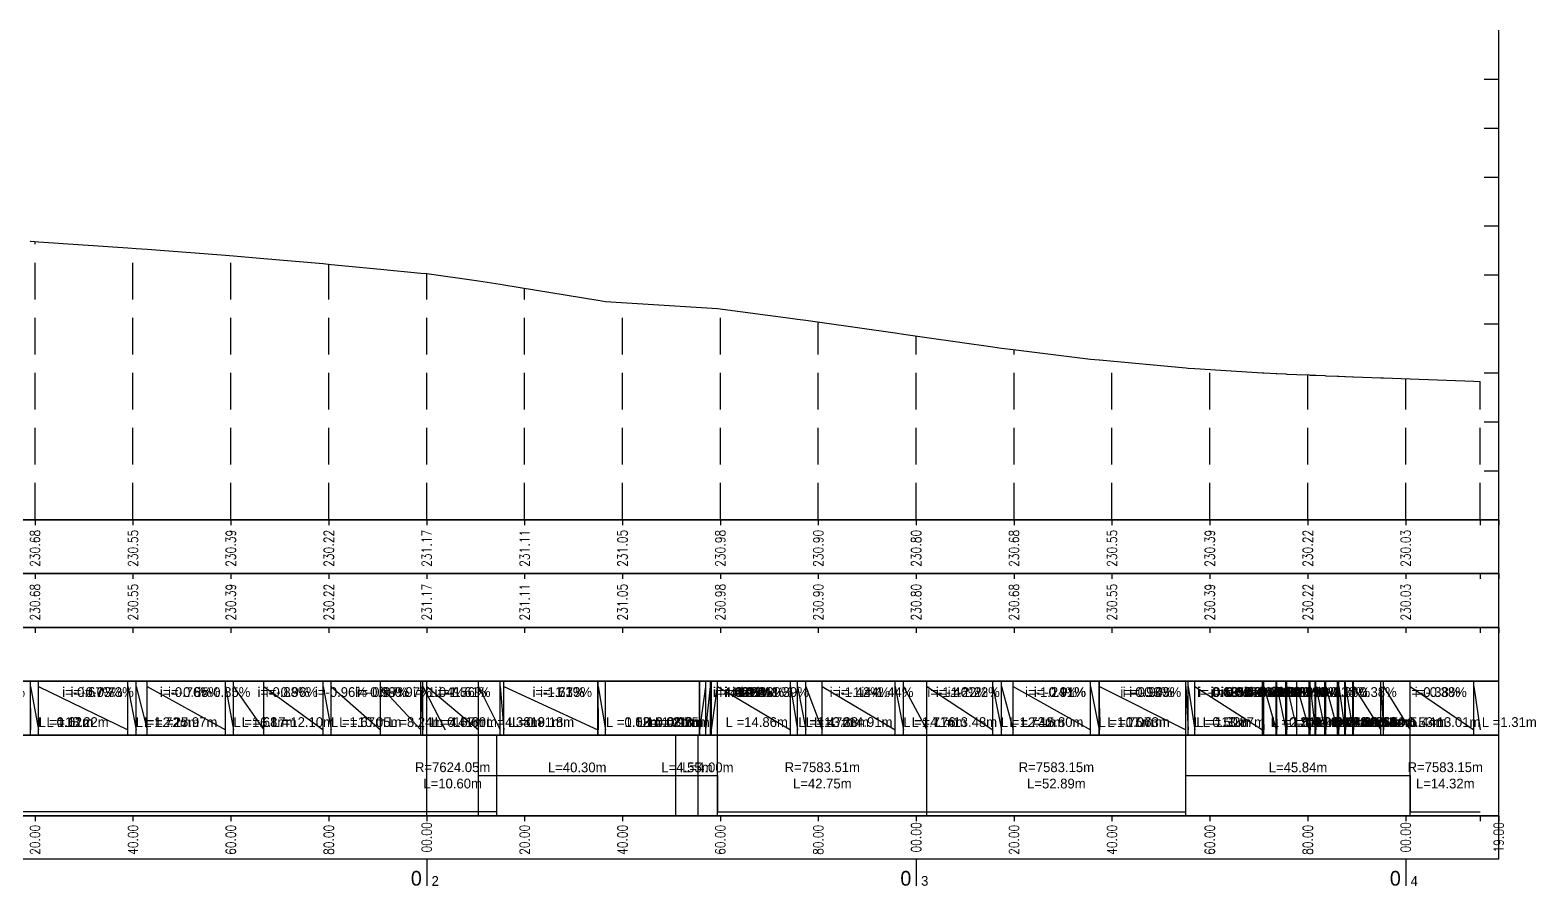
# Model space of a CAD drawing. Header units: metres. Extents: x 7399493 to 7407015, y 5696902 to 5712236.
# Drawn here: x 7403556.4 to 7403864.1, y 5708352.7 to 5708527.5 of the extents above; entities that cross this region are included whole.
import ezdxf

# ---------------------------------------------------------------- set-up
doc = ezdxf.new("R2010")
doc.units = ezdxf.units.M
doc.linetypes.add('DASHED', pattern=[0.75, 0.5, -0.25])
for name, color, linetype in [('pomoc', 140, 'Continuous'), ('PR_0', 7, 'Continuous'), ('PR_istniejacy_teren', 7, 'Continuous'), ('robocza', 3, 'Continuous')]:
    doc.layers.add(name, color=color, linetype=linetype)
doc.styles.add('simplex 0.80', font='simplex.shx', dxfattribs={"width": 0.8})

# ---------------------------------------------------------------- blocks, each defined once
blk = doc.blocks.new('*U385')
at = {"layer": 'PR_0', "color": 1, "linetype": 'Continuous', "lineweight": -3, "char_height": 2}
for s, insert, attachment_point in [('i=-1.04%', (7403861.33, 5708607.62), 9), ('i=-1.56%', (7403865.71, 5708607.62), 9), ('i=-1.61%', (7403866.52, 5708607.62), 9), ('i=-1.61%', (7403885.7, 5708607.62), 9), ('i=-1.73%', (7403885.73, 5708607.62), 9), ('i=-1.73%', (7403887.26, 5708607.62), 9), ('i=4.60%', (7403911.96, 5708607.62), 7), ('i=4.42%', (7403911.99, 5708607.62), 7), ('i=4.03%', (7403912.06, 5708607.62), 7), ('i=4.01%', (7403913.27, 5708607.62), 7), ('i=4.01%', (7403914.24, 5708607.62), 7), ('i=-1.31%', (7403925.03, 5708607.62), 9), ('i=3.99%', (7403914.42, 5708607.62), 7), ('i=-1.31%', (7403926.5, 5708607.62), 9), ('i=-1.39%', (7403928.22, 5708607.62), 9), ('i=-1.39%', (7403931.55, 5708607.62), 9), ('i=-1.42%', (7403946.46, 5708607.62), 9), ('i=-1.44%', (7403948.16, 5708607.62), 9), ('i=-1.44%', (7403952.92, 5708607.62), 9), ('i=-1.46%', (7403966.41, 5708607.62), 9), ('i=-1.22%', (7403968.14, 5708607.62), 9), ('i=-1.22%', (7403970.56, 5708607.62), 9), ('i=-1.24%', (7403986.36, 5708607.62), 9), ('i=-0.91%', (7403988.11, 5708607.62), 9), ('i=-0.91%', (7403988.19, 5708607.62), 9), ('i=-0.93%', (7404005.82, 5708607.62), 9), ('i=-0.94%', (7404006.31, 5708607.62), 9), ('i=-0.63%', (7404007.63, 5708607.62), 9), ('i=-0.63%', (7404021.5, 5708607.62), 9), ('i=-0.53%', (7404021.74, 5708607.62), 9), ('i=-0.53%', (7404024.25, 5708607.62), 9), ('i=-0.53%', (7404024.43, 5708607.62), 9), ('i=-0.53%', (7404026.26, 5708607.62), 9), ('i=-0.50%', (7404026.46, 5708607.62), 9), ('i=-0.50%', (7404028.51, 5708607.62), 9), ('i=-0.39%', (7404031.01, 5708607.62), 9), ('i=-0.39%', (7404031.25, 5708607.62), 9), ('i=-0.39%', (7404032.27, 5708607.62), 9), ('i=-0.39%', (7404032.36, 5708607.62), 9), ('i=-0.39%', (7404034.24, 5708607.62), 9), ('i=-0.39%', (7404034.42, 5708607.62), 9), ('i=-0.39%', (7404036.81, 5708607.62), 9), ('i=-0.39%', (7404037.04, 5708607.62), 9), ('i=-0.39%', (7404038.3, 5708607.62), 9), ('i=-0.39%', (7404038.42, 5708607.62), 9), ('i=-0.38%', (7404039.94, 5708607.62), 9), ('i=-0.38%', (7404040.09, 5708607.62), 9), ('i=-0.38%', (7404045.68, 5708607.62), 9), ('i=-0.38%', (7404046.21, 5708607.62), 9), ('i=-0.38%', (7404051.65, 5708607.62), 9), ('i=-0.38%', (7404064.66, 5708607.62), 9), ('i=-0.38%', (7404065.97, 5708607.62), 9), ('L =10.60m', (7403855.11, 5708601.49), 7), ('L =4.38m', (7403865.7, 5708601.49), 7), ('L =0.81m', (7403870.08, 5708601.49), 7), ('L =19.18m', (7403870.89, 5708601.49), 7), ('L =0.03m', (7403890.08, 5708601.49), 7), ('L =1.52m', (7403890.11, 5708601.49), 7), ('L =0.02m', (7403907.61, 5708601.49), 9), ('L =0.08m', (7403907.69, 5708601.49), 9), ('L =1.21m', (7403908.9, 5708601.49), 9), ('L =0.97m', (7403909.86, 5708601.49), 9), ('L =0.18m', (7403910.05, 5708601.49), 9), ('L =1.25m', (7403911.3, 5708601.49), 9), ('L =14.86m', (7403914.55, 5708601.49), 7), ('L =1.72m', (7403930.88, 5708601.49), 7), ('L =3.33m', (7403932.6, 5708601.49), 7), ('L =14.91m', (7403935.92, 5708601.49), 7), ('L =4.76m', (7403952.54, 5708601.49), 7), ('L =13.48m', (7403957.3, 5708601.49), 7), ('L =1.73m', (7403970.78, 5708601.49), 7), ('L =2.42m', (7403972.51, 5708601.49), 7), ('L =15.80m', (7403974.93, 5708601.49), 7), ('L =1.75m', (7403990.73, 5708601.49), 7), ('L =0.07m', (7403992.49, 5708601.49), 7), ('L =17.63m', (7403992.56, 5708601.49), 7), ('L =0.50m', (7404010.19, 5708601.49), 7), ('L =1.32m', (7404010.69, 5708601.49), 7), ('L =13.87m', (7404012.01, 5708601.49), 7), ('L =0.24m', (7404025.87, 5708601.49), 7), ('L =2.51m', (7404026.11, 5708601.49), 7), ('L =0.17m', (7404028.63, 5708601.49), 7), ('L =1.84m', (7404028.8, 5708601.49), 7), ('L =0.20m', (7404030.64, 5708601.49), 7), ('L =2.06m', (7404030.83, 5708601.49), 7), ('L =2.50m', (7404032.89, 5708601.49), 7), ('L =0.24m', (7404035.39, 5708601.49), 7), ('L =1.01m', (7404035.63, 5708601.49), 7), ('L =0.10m', (7404036.64, 5708601.49), 7), ('L =1.88m', (7404036.74, 5708601.49), 7), ('L =0.18m', (7404038.62, 5708601.49), 7), ('L =2.39m', (7404038.8, 5708601.49), 7), ('L =0.23m', (7404041.19, 5708601.49), 7), ('L =1.26m', (7404041.42, 5708601.49), 7), ('L =0.12m', (7404042.68, 5708601.49), 7), ('L =1.52m', (7404042.8, 5708601.49), 7), ('L =0.14m', (7404044.32, 5708601.49), 7), ('L =5.59m', (7404044.46, 5708601.49), 7), ('L =0.53m', (7404050.06, 5708601.49), 7), ('L =5.44m', (7404050.59, 5708601.49), 7), ('L =13.01m', (7404056.03, 5708601.49), 7), ('L =1.31m', (7404069.03, 5708601.49), 7), ('L =1.47m', (7403929.41, 5708601.49), 7), ('L =1.71m', (7403950.83, 5708601.49), 7)]:
    blk.add_mtext(s, dxfattribs=dict(at, insert=insert, attachment_point=attachment_point))
blk = doc.blocks.new('*U384')
at = {"layer": 'robocza', "color": 1, "linetype": 'Continuous', "lineweight": -3, "char_height": 2}
for s, insert, attachment_point in [('R=7624.05m^JL=10.60m', (7403858.78, 5708591.62), 5), ('L=40.30m', (7403884.23, 5708592.24), 8), ('L=4.00m', (7403910.92, 5708592.24), 8), ('R=7583.51m^JL=42.75m', (7403934.3, 5708591.62), 5), ('R=7583.15m^JL=52.89m', (7403982.12, 5708591.62), 5), ('L=45.84m', (7404031.48, 5708592.24), 8), ('R=7583.15m^JL=14.32m', (7404061.56, 5708591.62), 5), ('L=4.55m', (7403906.65, 5708592.24), 8)]:
    blk.add_mtext(s, dxfattribs=dict(at, insert=insert, attachment_point=attachment_point))
blk = doc.blocks.new('*U395')
at = {"layer": 'PR_0', "color": 1, "linetype": 'Continuous', "lineweight": -3, "char_height": 2}
for s, insert, attachment_point in [('i=-0.31%', (7404502.83, 5708750.96), 9), ('i=-0.28%', (7404504.6, 5708750.96), 9), ('i=-0.28%', (7404507.44, 5708750.96), 9), ('i=-0.31%', (7404522.78, 5708750.96), 9), ('i=-0.33%', (7404524.5, 5708750.96), 9), ('i=-0.33%', (7404531.26, 5708750.96), 9), ('i=-0.36%', (7404542.73, 5708750.96), 9), ('i=-0.37%', (7404544.43, 5708750.96), 9), ('i=-0.37%', (7404555.07, 5708750.96), 9), ('i=-0.39%', (7404562.68, 5708750.96), 9), ('i=-0.52%', (7404578.89, 5708750.96), 9), ('i=-0.54%', (7404580.9, 5708750.96), 9), ('i=-0.54%', (7404582.64, 5708750.96), 9), ('i=-0.58%', (7404584.34, 5708750.96), 9), ('i=-0.58%', (7404602.59, 5708750.96), 9), ('i=-0.65%', (7404602.71, 5708750.96), 9), ('i=-0.67%', (7404604.32, 5708750.96), 9), ('i=-0.67%', (7404622.54, 5708750.96), 9), ('i=-0.73%', (7404624.26, 5708750.96), 9), ('i=-0.73%', (7404626.53, 5708750.96), 9), ('i=-0.76%', (7404642.5, 5708750.96), 9), ('i=-0.85%', (7404644.18, 5708750.96), 9), ('i=-0.85%', (7404650.35, 5708750.96), 9), ('i=-0.88%', (7404662.45, 5708750.96), 9), ('i=-0.96%', (7404664.11, 5708750.96), 9), ('i=-0.96%', (7404674.17, 5708750.96), 9), ('i=-0.98%', (7404682.4, 5708750.96), 9), ('i=-0.97%', (7404682.82, 5708750.96), 9), ('i=-0.97%', (7404687.39, 5708750.96), 9), ('L =19.21m', (7404487.99, 5708744.83), 7), ('L =1.77m', (7404507.2, 5708744.83), 7), ('L =2.84m', (7404508.97, 5708744.83), 7), ('L =15.34m', (7404511.81, 5708744.83), 7), ('L =1.72m', (7404527.15, 5708744.83), 7), ('L =6.75m', (7404528.88, 5708744.83), 7), ('L =11.48m', (7404535.63, 5708744.83), 7), ('L =1.70m', (7404547.11, 5708744.83), 7), ('L =10.65m', (7404548.8, 5708744.83), 7), ('L =7.61m', (7404559.45, 5708744.83), 7), ('L =16.21m', (7404567.06, 5708744.83), 7), ('L =2.01m', (7404583.27, 5708744.83), 7), ('L =1.73m', (7404585.28, 5708744.83), 7), ('L =1.70m', (7404587.01, 5708744.83), 7), ('L =18.25m', (7404588.71, 5708744.83), 7), ('L =0.12m', (7404606.97, 5708744.83), 7), ('L =1.61m', (7404607.09, 5708744.83), 7), ('L =18.22m', (7404608.69, 5708744.83), 7), ('L =1.72m', (7404626.92, 5708744.83), 7), ('L =2.27m', (7404628.64, 5708744.83), 7), ('L =15.97m', (7404630.9, 5708744.83), 7), ('L =1.68m', (7404646.87, 5708744.83), 7), ('L =6.17m', (7404648.55, 5708744.83), 7), ('L =12.10m', (7404654.72, 5708744.83), 7), ('L =1.67m', (7404666.82, 5708744.83), 7), ('L =10.05m', (7404668.49, 5708744.83), 7), ('L =8.24m', (7404678.54, 5708744.83), 7), ('L =0.41m', (7404686.78, 5708744.83), 7), ('L =4.57m', (7404687.19, 5708744.83), 7)]:
    blk.add_mtext(s, dxfattribs=dict(at, insert=insert, attachment_point=attachment_point))
blk = doc.blocks.new('*U393')
at = {"layer": 'pomoc', "color": 1, "linetype": 'Continuous', "lineweight": -3, "char_height": 2, "attachment_point": 5, "rotation": 90, "style": 'simplex 0.80'}
for s, insert in [('-00.00', (7404486.37, 5708722.31)), ('20.00', (7404506.37, 5708721.81)), ('40.00', (7404526.37, 5708721.81)), ('60.00', (7404546.37, 5708721.81)), ('80.00', (7404566.37, 5708721.81)), ('00.00', (7404586.37, 5708721.81)), ('20.00', (7404606.37, 5708721.81)), ('40.00', (7404626.37, 5708721.81)), ('60.00', (7404646.37, 5708721.81)), ('80.00', (7404666.37, 5708721.81)), ('00.00', (7404686.37, 5708722.31)), ('20.00', (7404706.37, 5708721.81)), ('40.00', (7404726.37, 5708721.81)), ('60.00', (7404746.37, 5708721.81)), ('80.00', (7404766.37, 5708721.81)), ('00.00', (7404786.37, 5708722.31)), ('20.00', (7404806.37, 5708721.81)), ('40.00', (7404826.37, 5708721.81)), ('60.00', (7404846.37, 5708721.81)), ('80.00', (7404866.37, 5708721.81)), ('00.00', (7404886.37, 5708722.31)), ('19.00', (7404905.37, 5708722.31))]:
    blk.add_mtext(s, dxfattribs=dict(at, insert=insert))
blk = doc.blocks.new('*U392')
at = {"layer": 'pomoc', "color": 1, "linetype": 'Continuous', "lineweight": -3}
for s, insert, char_height, attachment_point in [('0', (7404485.37, 5708712.41), 3, 9), ('-0', (7404487.37, 5708712.4), 2, 7), ('0', (7404585.37, 5708712.41), 3, 9), ('1', (7404587.37, 5708712.4), 2, 7), ('0', (7404685.37, 5708712.41), 3, 9), ('2', (7404687.37, 5708712.4), 2, 7), ('0', (7404785.37, 5708712.41), 3, 9), ('3', (7404787.37, 5708712.4), 2, 7), ('0', (7404885.37, 5708712.41), 3, 9), ('4', (7404887.37, 5708712.4), 2, 7)]:
    blk.add_mtext(s, dxfattribs=dict(at, insert=insert, char_height=char_height, attachment_point=attachment_point))
blk = doc.blocks.new('*U403')
at = {"layer": 'pomoc', "color": 1, "linetype": 'Continuous', "lineweight": -3, "char_height": 2, "attachment_point": 6, "rotation": 90, "style": 'simplex 0.80'}
for s, insert in [('231.17', (7404486.37, 5708785.12)), ('231.11', (7404506.37, 5708785.12)), ('231.05', (7404526.37, 5708785.12)), ('230.98', (7404546.37, 5708785.12)), ('230.90', (7404566.37, 5708785.12)), ('230.80', (7404586.37, 5708785.12)), ('230.68', (7404606.37, 5708785.12)), ('230.55', (7404626.37, 5708785.12)), ('230.39', (7404646.37, 5708785.12)), ('230.22', (7404666.37, 5708785.12)), ('230.03', (7404686.37, 5708785.12))]:
    blk.add_mtext(s, dxfattribs=dict(at, insert=insert))
blk = doc.blocks.new('*U402')
at = {"layer": 'pomoc', "color": 1, "linetype": 'Continuous', "lineweight": -3, "char_height": 2, "attachment_point": 6, "rotation": 90, "style": 'simplex 0.80'}
for s, insert in [('231.17', (7404486.37, 5708774.12)), ('231.11', (7404506.37, 5708774.12)), ('231.05', (7404526.37, 5708774.12)), ('230.98', (7404546.37, 5708774.12)), ('230.90', (7404566.37, 5708774.12)), ('230.80', (7404586.37, 5708774.12)), ('230.68', (7404606.37, 5708774.12)), ('230.55', (7404626.37, 5708774.12)), ('230.39', (7404646.37, 5708774.12)), ('230.22', (7404666.37, 5708774.12)), ('230.03', (7404686.37, 5708774.12))]:
    blk.add_mtext(s, dxfattribs=dict(at, insert=insert))

msp = doc.modelspace()

# ---------------------------------------------------------------- linework, layer by layer
at = {"layer": 'pomoc', "color": 7, "linetype": 'DASHED', "lineweight": -3, "ltscale": 15}
for p, q in [((7403856.46, 5708427.53), (7403856.46, 5708527.53)), ((7403557.46, 5708427.53), (7403557.46, 5708484.35)), ((7403577.46, 5708427.53), (7403577.46, 5708482.99)), ((7403597.46, 5708427.53), (7403597.46, 5708481.47)), ((7403617.46, 5708427.53), (7403617.46, 5708479.73)), ((7403637.46, 5708427.53), (7403637.46, 5708477.79))]:
    msp.add_line(p, q, dxfattribs=at)
at = {"layer": 'pomoc', "color": 7, "linetype": 'Continuous', "lineweight": -3}
for p, q in [((7403856.46, 5708427.53), (7403856.46, 5708527.53)), ((7403853.46, 5708517.53), (7403856.46, 5708517.53)), ((7403853.46, 5708507.53), (7403856.46, 5708507.53)), ((7403853.46, 5708497.53), (7403856.46, 5708497.53)), ((7403853.46, 5708487.53), (7403856.46, 5708487.53)), ((7403853.46, 5708477.53), (7403856.46, 5708477.53)), ((7403853.46, 5708467.53), (7403856.46, 5708467.53)), ((7403853.46, 5708457.53), (7403856.46, 5708457.53)), ((7403853.46, 5708447.53), (7403856.46, 5708447.53)), ((7403853.46, 5708437.53), (7403856.46, 5708437.53)), ((7403437.46, 5708427.53), (7403856.46, 5708427.53)), ((7403853.46, 5708427.53), (7403856.46, 5708427.53)), ((7403557.46, 5708416.53), (7403557.46, 5708415.43)), ((7403577.46, 5708416.53), (7403577.46, 5708415.43)), ((7403597.46, 5708416.53), (7403597.46, 5708415.43)), ((7403617.46, 5708416.53), (7403617.46, 5708415.43)), ((7403637.46, 5708416.53), (7403637.46, 5708415.43)), ((7403657.46, 5708416.53), (7403657.46, 5708415.43)), ((7403677.46, 5708416.53), (7403677.46, 5708415.43)), ((7403697.46, 5708416.53), (7403697.46, 5708415.43)), ((7403717.46, 5708416.53), (7403717.46, 5708415.43)), ((7403737.46, 5708416.53), (7403737.46, 5708415.43)), ((7403757.46, 5708416.53), (7403757.46, 5708415.43)), ((7403777.46, 5708416.53), (7403777.46, 5708415.43)), ((7403797.46, 5708416.53), (7403797.46, 5708415.43)), ((7403817.46, 5708416.53), (7403817.46, 5708415.43)), ((7403837.46, 5708416.53), (7403837.46, 5708415.43)), ((7403856.46, 5708416.53), (7403856.46, 5708415.43)), ((7403557.46, 5708405.53), (7403557.46, 5708404.43)), ((7403577.46, 5708405.53), (7403577.46, 5708404.43)), ((7403597.46, 5708405.53), (7403597.46, 5708404.43)), ((7403617.46, 5708405.53), (7403617.46, 5708404.43)), ((7403637.46, 5708405.53), (7403637.46, 5708404.43)), ((7403657.46, 5708405.53), (7403657.46, 5708404.43)), ((7403677.46, 5708405.53), (7403677.46, 5708404.43)), ((7403697.46, 5708405.53), (7403697.46, 5708404.43)), ((7403717.46, 5708405.53), (7403717.46, 5708404.43)), ((7403737.46, 5708405.53), (7403737.46, 5708404.43)), ((7403757.46, 5708405.53), (7403757.46, 5708404.43)), ((7403777.46, 5708405.53), (7403777.46, 5708404.43)), ((7403797.46, 5708405.53), (7403797.46, 5708404.43)), ((7403817.46, 5708405.53), (7403817.46, 5708404.43)), ((7403837.46, 5708405.53), (7403837.46, 5708404.43)), ((7403856.46, 5708405.53), (7403856.46, 5708404.43)), ((7403557.46, 5708367.03), (7403557.46, 5708365.93)), ((7403577.46, 5708367.03), (7403577.46, 5708365.93)), ((7403597.46, 5708367.03), (7403597.46, 5708365.93)), ((7403617.46, 5708367.03), (7403617.46, 5708365.93)), ((7403637.46, 5708367.03), (7403637.46, 5708365.93)), ((7403657.46, 5708367.03), (7403657.46, 5708365.93)), ((7403677.46, 5708367.03), (7403677.46, 5708365.93)), ((7403697.46, 5708367.03), (7403697.46, 5708365.93)), ((7403717.46, 5708367.03), (7403717.46, 5708365.93)), ((7403737.46, 5708367.03), (7403737.46, 5708365.93)), ((7403757.46, 5708367.03), (7403757.46, 5708365.93)), ((7403777.46, 5708367.03), (7403777.46, 5708365.93)), ((7403797.46, 5708367.03), (7403797.46, 5708365.93)), ((7403817.46, 5708367.03), (7403817.46, 5708365.93)), ((7403837.46, 5708367.03), (7403837.46, 5708365.93)), ((7403856.46, 5708367.03), (7403856.46, 5708365.93)), ((7403637.46, 5708358.23), (7403637.46, 5708352.73)), ((7403737.46, 5708358.23), (7403737.46, 5708352.73)), ((7403837.46, 5708358.23), (7403837.46, 5708352.73))]:
    msp.add_line(p, q, dxfattribs=at)
at = {"layer": 'pomoc', "color": 1, "linetype": 'Continuous', "lineweight": -3}
for p, q in [((7403557.46, 5708427.53), (7403557.46, 5708426.43)), ((7403577.46, 5708427.53), (7403577.46, 5708426.43)), ((7403597.46, 5708427.53), (7403597.46, 5708426.43)), ((7403617.46, 5708427.53), (7403617.46, 5708426.43)), ((7403637.46, 5708427.53), (7403637.46, 5708426.43)), ((7403657.46, 5708427.53), (7403657.46, 5708426.43)), ((7403677.46, 5708427.53), (7403677.46, 5708426.43)), ((7403697.46, 5708427.53), (7403697.46, 5708426.43)), ((7403717.46, 5708427.53), (7403717.46, 5708426.43)), ((7403737.46, 5708427.53), (7403737.46, 5708426.43)), ((7403757.46, 5708427.53), (7403757.46, 5708426.43)), ((7403777.46, 5708427.53), (7403777.46, 5708426.43)), ((7403797.46, 5708427.53), (7403797.46, 5708426.43)), ((7403817.46, 5708427.53), (7403817.46, 5708426.43)), ((7403837.46, 5708427.53), (7403837.46, 5708426.43)), ((7403856.46, 5708427.53), (7403856.46, 5708426.43)), ((7403557.46, 5708405.53), (7403557.46, 5708404.43)), ((7403577.46, 5708405.53), (7403577.46, 5708404.43)), ((7403597.46, 5708405.53), (7403597.46, 5708404.43)), ((7403617.46, 5708405.53), (7403617.46, 5708404.43)), ((7403637.46, 5708405.53), (7403637.46, 5708404.43)), ((7403657.46, 5708405.53), (7403657.46, 5708404.43)), ((7403677.46, 5708405.53), (7403677.46, 5708404.43)), ((7403697.46, 5708405.53), (7403697.46, 5708404.43)), ((7403717.46, 5708405.53), (7403717.46, 5708404.43)), ((7403737.46, 5708405.53), (7403737.46, 5708404.43)), ((7403757.46, 5708405.53), (7403757.46, 5708404.43)), ((7403777.46, 5708405.53), (7403777.46, 5708404.43)), ((7403797.46, 5708405.53), (7403797.46, 5708404.43)), ((7403817.46, 5708405.53), (7403817.46, 5708404.43)), ((7403837.46, 5708405.53), (7403837.46, 5708404.43)), ((7403856.46, 5708405.53), (7403856.46, 5708404.43)), ((7403556.55, 5708383.53), (7403556.55, 5708394.53)), ((7403558.16, 5708383.53), (7403558.16, 5708394.53)), ((7403576.38, 5708383.53), (7403576.38, 5708394.53)), ((7403578.1, 5708383.53), (7403578.1, 5708394.53)), ((7403580.37, 5708383.53), (7403580.37, 5708394.53)), ((7403596.34, 5708383.53), (7403596.34, 5708394.53)), ((7403598.02, 5708383.53), (7403598.02, 5708394.53)), ((7403604.19, 5708383.53), (7403604.19, 5708394.53)), ((7403616.29, 5708383.53), (7403616.29, 5708394.53)), ((7403617.96, 5708383.53), (7403617.96, 5708394.53)), ((7403628.01, 5708383.53), (7403628.01, 5708394.53)), ((7403636.24, 5708383.53), (7403636.24, 5708394.53)), ((7403636.66, 5708383.53), (7403636.66, 5708394.53)), ((7403556.43, 5708393.43), (7403556.55, 5708384.63)), ((7403556.55, 5708393.43), (7403558.16, 5708384.63)), ((7403558.16, 5708393.43), (7403576.38, 5708384.63)), ((7403576.38, 5708393.43), (7403578.1, 5708384.63)), ((7403578.1, 5708393.43), (7403580.37, 5708384.63)), ((7403580.37, 5708393.43), (7403596.34, 5708384.63)), ((7403596.34, 5708393.43), (7403598.02, 5708384.63)), ((7403598.02, 5708393.43), (7403604.19, 5708384.63)), ((7403604.19, 5708393.43), (7403616.29, 5708384.63)), ((7403616.29, 5708393.43), (7403617.96, 5708384.63)), ((7403617.96, 5708393.43), (7403628.01, 5708384.63)), ((7403628.01, 5708393.43), (7403636.24, 5708384.63)), ((7403636.24, 5708393.43), (7403636.66, 5708384.63)), ((7403636.66, 5708393.43), (7403641.23, 5708384.63)), ((7403651.82, 5708367.03), (7403651.82, 5708383.53)), ((7403651.82, 5708375.28), (7403651.82, 5708375.28)), ((7403437.46, 5708367.9), (7403651.82, 5708367.9)), ((7403651.82, 5708367.9), (7403651.82, 5708367.9)), ((7403743.42, 5708367.86), (7403743.42, 5708367.86))]:
    msp.add_line(p, q, dxfattribs=at)
at = {"layer": 'pomoc', "color": 7, "linetype": 'Continuous', "lineweight": -3}
for points in [[(7403437.46, 5708416.53), (7403856.46, 5708416.53), (7403856.46, 5708427.53), (7403437.46, 5708427.53)], [(7403437.46, 5708405.53), (7403856.46, 5708405.53), (7403856.46, 5708416.53), (7403437.46, 5708416.53)], [(7403437.46, 5708394.53), (7403856.46, 5708394.53), (7403856.46, 5708405.53), (7403437.46, 5708405.53)], [(7403437.46, 5708394.53), (7403856.46, 5708394.53), (7403856.46, 5708405.53), (7403437.46, 5708405.53)], [(7403437.46, 5708383.53), (7403856.46, 5708383.53), (7403856.46, 5708394.53), (7403437.46, 5708394.53)], [(7403437.46, 5708367.03), (7403856.46, 5708367.03), (7403856.46, 5708383.53), (7403437.46, 5708383.53)], [(7403437.46, 5708358.23), (7403856.46, 5708358.23), (7403856.46, 5708367.03), (7403437.46, 5708367.03)]]:
    msp.add_3dface(points, dxfattribs=at)
at = {"layer": 'PR_istniejacy_teren', "color": 7, "linetype": 'Continuous', "lineweight": -3, "ltscale": 4}
for p, q in [((7403556.43, 5708484.42), (7403556.55, 5708484.41)), ((7403556.55, 5708484.41), (7403558.16, 5708484.3)), ((7403558.16, 5708484.3), (7403576.38, 5708483.07)), ((7403576.38, 5708483.07), (7403578.1, 5708482.94)), ((7403578.1, 5708482.94), (7403580.37, 5708482.78)), ((7403580.37, 5708482.78), (7403596.34, 5708481.57)), ((7403596.34, 5708481.57), (7403598.02, 5708481.42)), ((7403598.02, 5708481.42), (7403604.19, 5708480.9)), ((7403604.19, 5708480.9), (7403616.29, 5708479.84)), ((7403616.29, 5708479.84), (7403617.96, 5708479.68)), ((7403617.96, 5708479.68), (7403628.01, 5708478.72)), ((7403628.01, 5708478.72), (7403636.24, 5708477.91)), ((7403636.24, 5708477.91), (7403637.46, 5708477.79)), ((7403637.46, 5708477.79), (7403648.06, 5708476.3)), ((7403648.06, 5708476.3), (7403652.44, 5708475.62)), ((7403652.44, 5708475.62), (7403653.25, 5708475.49)), ((7403653.25, 5708475.49), (7403672.43, 5708472.4)), ((7403672.43, 5708472.4), (7403672.46, 5708472.39)), ((7403672.46, 5708472.39), (7403673.99, 5708472.13)), ((7403673.99, 5708472.13), (7403696.9, 5708470.66)), ((7403696.9, 5708470.66), (7403711.76, 5708468.72)), ((7403711.76, 5708468.72), (7403713.23, 5708468.52)), ((7403713.23, 5708468.52), (7403714.95, 5708468.28)), ((7403714.95, 5708468.28), (7403718.28, 5708467.82)), ((7403718.28, 5708467.82), (7403733.18, 5708465.71)), ((7403733.18, 5708465.71), (7403734.89, 5708465.46)), ((7403734.89, 5708465.46), (7403739.65, 5708464.78)), ((7403739.65, 5708464.78), (7403753.14, 5708462.81)), ((7403753.14, 5708462.81), (7403754.87, 5708462.6)), ((7403754.87, 5708462.6), (7403757.28, 5708462.31)), ((7403757.28, 5708462.31), (7403773.09, 5708460.35)), ((7403773.09, 5708460.35), (7403774.84, 5708460.19)), ((7403774.84, 5708460.19), (7403774.91, 5708460.19)), ((7403774.91, 5708460.19), (7403792.54, 5708458.55)), ((7403792.54, 5708458.55), (7403793.04, 5708458.5)), ((7403793.04, 5708458.5), (7403794.36, 5708458.42)), ((7403794.36, 5708458.42), (7403808.23, 5708457.55)), ((7403808.23, 5708457.55), (7403808.47, 5708457.53)), ((7403808.47, 5708457.53), (7403810.98, 5708457.4)), ((7403810.98, 5708457.4), (7403811.16, 5708457.39)), ((7403811.16, 5708457.39), (7403812.99, 5708457.3)), ((7403812.99, 5708457.3), (7403813.19, 5708457.29)), ((7403813.19, 5708457.29), (7403815.24, 5708457.18)), ((7403815.24, 5708457.18), (7403817.74, 5708457.09)), ((7403817.74, 5708457.09), (7403817.98, 5708457.08)), ((7403817.98, 5708457.08), (7403818.99, 5708457.04)), ((7403818.99, 5708457.04), (7403819.09, 5708457.03)), ((7403819.09, 5708457.03), (7403820.97, 5708456.96)), ((7403820.97, 5708456.96), (7403821.15, 5708456.95)), ((7403821.15, 5708456.95), (7403823.54, 5708456.86)), ((7403823.54, 5708456.86), (7403823.77, 5708456.85)), ((7403823.77, 5708456.85), (7403825.03, 5708456.8)), ((7403825.03, 5708456.8), (7403825.15, 5708456.8)), ((7403825.15, 5708456.8), (7403826.67, 5708456.74)), ((7403826.67, 5708456.74), (7403826.82, 5708456.74)), ((7403826.82, 5708456.74), (7403832.41, 5708456.52)), ((7403832.41, 5708456.52), (7403832.94, 5708456.5)), ((7403832.94, 5708456.5), (7403838.38, 5708456.3)), ((7403838.38, 5708456.3), (7403851.38, 5708455.8)), ((7403851.38, 5708455.8), (7403852.7, 5708455.75))]:
    msp.add_line(p, q, dxfattribs=at)
at = {"layer": 'robocza', "color": 7, "linetype": 'DASHED', "lineweight": -3, "ltscale": 15}
for p, q in [((7403657.46, 5708427.53), (7403657.46, 5708474.81)), ((7403677.46, 5708427.53), (7403677.46, 5708471.91)), ((7403697.46, 5708427.53), (7403697.46, 5708470.59)), ((7403717.46, 5708427.53), (7403717.46, 5708467.93)), ((7403737.46, 5708427.53), (7403737.46, 5708465.09)), ((7403757.46, 5708427.53), (7403757.46, 5708462.28)), ((7403777.46, 5708427.53), (7403777.46, 5708459.95)), ((7403797.46, 5708427.53), (7403797.46, 5708458.22)), ((7403817.46, 5708427.53), (7403817.46, 5708457.1)), ((7403837.46, 5708427.53), (7403837.46, 5708456.33)), ((7403852.7, 5708427.53), (7403852.7, 5708455.75))]:
    msp.add_line(p, q, dxfattribs=at)
at = {"layer": 'robocza', "color": 1, "linetype": 'Continuous', "lineweight": -3}
for p, q in [((7403637.46, 5708427.53), (7403637.46, 5708426.43)), ((7403657.46, 5708427.53), (7403657.46, 5708426.43)), ((7403677.46, 5708427.53), (7403677.46, 5708426.43)), ((7403697.46, 5708427.53), (7403697.46, 5708426.43)), ((7403717.46, 5708427.53), (7403717.46, 5708426.43)), ((7403737.46, 5708427.53), (7403737.46, 5708426.43)), ((7403757.46, 5708427.53), (7403757.46, 5708426.43)), ((7403777.46, 5708427.53), (7403777.46, 5708426.43)), ((7403797.46, 5708427.53), (7403797.46, 5708426.43)), ((7403817.46, 5708427.53), (7403817.46, 5708426.43)), ((7403837.46, 5708427.53), (7403837.46, 5708426.43)), ((7403852.7, 5708427.53), (7403852.7, 5708426.43)), ((7403637.46, 5708405.53), (7403637.46, 5708404.43)), ((7403657.46, 5708405.53), (7403657.46, 5708404.43)), ((7403677.46, 5708405.53), (7403677.46, 5708404.43)), ((7403697.46, 5708405.53), (7403697.46, 5708404.43)), ((7403717.46, 5708405.53), (7403717.46, 5708404.43)), ((7403737.46, 5708405.53), (7403737.46, 5708404.43)), ((7403757.46, 5708405.53), (7403757.46, 5708404.43)), ((7403777.46, 5708405.53), (7403777.46, 5708404.43)), ((7403797.46, 5708405.53), (7403797.46, 5708404.43)), ((7403817.46, 5708405.53), (7403817.46, 5708404.43)), ((7403837.46, 5708405.53), (7403837.46, 5708404.43)), ((7403852.7, 5708405.53), (7403852.7, 5708404.43)), ((7403637.46, 5708383.53), (7403637.46, 5708394.53)), ((7403648.06, 5708383.53), (7403648.06, 5708394.53)), ((7403652.44, 5708383.53), (7403652.44, 5708394.53)), ((7403653.25, 5708383.53), (7403653.25, 5708394.53)), ((7403672.43, 5708383.53), (7403672.43, 5708394.53)), ((7403672.46, 5708383.53), (7403672.46, 5708394.53)), ((7403673.99, 5708383.53), (7403673.99, 5708394.53)), ((7403693.19, 5708383.53), (7403693.19, 5708394.53)), ((7403693.22, 5708383.53), (7403693.22, 5708394.53)), ((7403693.29, 5708383.53), (7403693.29, 5708394.53)), ((7403694.5, 5708383.53), (7403694.5, 5708394.53)), ((7403695.47, 5708383.53), (7403695.47, 5708394.53)), ((7403695.65, 5708383.53), (7403695.65, 5708394.53)), ((7403696.9, 5708383.53), (7403696.9, 5708394.53)), ((7403711.76, 5708383.53), (7403711.76, 5708394.53)), ((7403713.23, 5708383.53), (7403713.23, 5708394.53)), ((7403714.95, 5708383.53), (7403714.95, 5708394.53)), ((7403718.28, 5708383.53), (7403718.28, 5708394.53)), ((7403733.18, 5708383.53), (7403733.18, 5708394.53)), ((7403734.89, 5708383.53), (7403734.89, 5708394.53)), ((7403739.65, 5708383.53), (7403739.65, 5708394.53)), ((7403753.14, 5708383.53), (7403753.14, 5708394.53)), ((7403754.87, 5708383.53), (7403754.87, 5708394.53)), ((7403757.28, 5708383.53), (7403757.28, 5708394.53)), ((7403773.09, 5708383.53), (7403773.09, 5708394.53)), ((7403774.84, 5708383.53), (7403774.84, 5708394.53)), ((7403774.91, 5708383.53), (7403774.91, 5708394.53)), ((7403792.54, 5708383.53), (7403792.54, 5708394.53)), ((7403793.04, 5708383.53), (7403793.04, 5708394.53)), ((7403794.36, 5708383.53), (7403794.36, 5708394.53)), ((7403808.23, 5708383.53), (7403808.23, 5708394.53)), ((7403808.47, 5708383.53), (7403808.47, 5708394.53)), ((7403810.98, 5708383.53), (7403810.98, 5708394.53)), ((7403811.16, 5708383.53), (7403811.16, 5708394.53)), ((7403812.99, 5708383.53), (7403812.99, 5708394.53)), ((7403813.19, 5708383.53), (7403813.19, 5708394.53)), ((7403815.24, 5708383.53), (7403815.24, 5708394.53)), ((7403817.74, 5708383.53), (7403817.74, 5708394.53)), ((7403817.98, 5708383.53), (7403817.98, 5708394.53)), ((7403818.99, 5708383.53), (7403818.99, 5708394.53)), ((7403819.09, 5708383.53), (7403819.09, 5708394.53)), ((7403820.97, 5708383.53), (7403820.97, 5708394.53)), ((7403821.15, 5708383.53), (7403821.15, 5708394.53)), ((7403823.54, 5708383.53), (7403823.54, 5708394.53)), ((7403823.77, 5708383.53), (7403823.77, 5708394.53)), ((7403825.03, 5708383.53), (7403825.03, 5708394.53)), ((7403825.15, 5708383.53), (7403825.15, 5708394.53)), ((7403826.67, 5708383.53), (7403826.67, 5708394.53)), ((7403826.82, 5708383.53), (7403826.82, 5708394.53)), ((7403832.41, 5708383.53), (7403832.41, 5708394.53)), ((7403832.94, 5708383.53), (7403832.94, 5708394.53)), ((7403838.38, 5708383.53), (7403838.38, 5708394.53)), ((7403851.38, 5708383.53), (7403851.38, 5708394.53)), ((7403637.46, 5708393.43), (7403648.06, 5708384.63)), ((7403648.06, 5708393.43), (7403652.44, 5708384.63)), ((7403652.44, 5708393.43), (7403653.25, 5708384.63)), ((7403653.25, 5708393.43), (7403672.43, 5708384.63)), ((7403672.43, 5708393.43), (7403672.46, 5708384.63)), ((7403672.46, 5708393.43), (7403673.99, 5708384.63)), ((7403693.19, 5708384.63), (7403693.22, 5708393.43)), ((7403693.22, 5708384.63), (7403693.29, 5708393.43)), ((7403693.29, 5708384.63), (7403694.5, 5708393.43)), ((7403694.5, 5708384.63), (7403695.47, 5708393.43)), ((7403695.47, 5708384.63), (7403695.65, 5708393.43)), ((7403695.65, 5708384.63), (7403696.9, 5708393.43)), ((7403696.9, 5708393.43), (7403711.76, 5708384.63)), ((7403711.76, 5708393.43), (7403713.23, 5708384.63)), ((7403713.23, 5708393.43), (7403714.95, 5708384.63)), ((7403714.95, 5708393.43), (7403718.28, 5708384.63)), ((7403718.28, 5708393.43), (7403733.18, 5708384.63)), ((7403733.18, 5708393.43), (7403734.89, 5708384.63)), ((7403734.89, 5708393.43), (7403739.65, 5708384.63)), ((7403739.65, 5708393.43), (7403753.14, 5708384.63)), ((7403753.14, 5708393.43), (7403754.87, 5708384.63)), ((7403754.87, 5708393.43), (7403757.28, 5708384.63)), ((7403757.28, 5708393.43), (7403773.09, 5708384.63)), ((7403773.09, 5708393.43), (7403774.84, 5708384.63)), ((7403774.84, 5708393.43), (7403774.91, 5708384.63)), ((7403774.91, 5708393.43), (7403792.54, 5708384.63)), ((7403792.54, 5708393.43), (7403793.04, 5708384.63)), ((7403793.04, 5708393.43), (7403794.36, 5708384.63)), ((7403794.36, 5708393.43), (7403808.23, 5708384.63)), ((7403808.23, 5708393.43), (7403808.47, 5708384.63)), ((7403808.47, 5708393.43), (7403810.98, 5708384.63)), ((7403810.98, 5708393.43), (7403811.16, 5708384.63)), ((7403811.16, 5708393.43), (7403812.99, 5708384.63)), ((7403812.99, 5708393.43), (7403813.19, 5708384.63)), ((7403813.19, 5708393.43), (7403815.24, 5708384.63)), ((7403815.24, 5708393.43), (7403817.74, 5708384.63)), ((7403817.74, 5708393.43), (7403817.98, 5708384.63)), ((7403817.98, 5708393.43), (7403818.99, 5708384.63)), ((7403818.99, 5708393.43), (7403819.09, 5708384.63)), ((7403819.09, 5708393.43), (7403820.97, 5708384.63)), ((7403820.97, 5708393.43), (7403821.15, 5708384.63)), ((7403821.15, 5708393.43), (7403823.54, 5708384.63)), ((7403823.54, 5708393.43), (7403823.77, 5708384.63)), ((7403823.77, 5708393.43), (7403825.03, 5708384.63)), ((7403825.03, 5708393.43), (7403825.15, 5708384.63)), ((7403825.15, 5708393.43), (7403826.67, 5708384.63)), ((7403826.67, 5708393.43), (7403826.82, 5708384.63)), ((7403826.82, 5708393.43), (7403832.41, 5708384.63)), ((7403832.41, 5708393.43), (7403832.94, 5708384.63)), ((7403832.94, 5708393.43), (7403838.38, 5708384.63)), ((7403838.38, 5708393.43), (7403851.38, 5708384.63)), ((7403851.38, 5708393.43), (7403852.7, 5708384.63)), ((7403637.46, 5708367.03), (7403637.46, 5708383.53)), ((7403648.06, 5708367.03), (7403648.06, 5708383.53)), ((7403688.35, 5708367.03), (7403688.35, 5708383.53)), ((7403692.9, 5708367.03), (7403692.9, 5708383.53)), ((7403696.9, 5708367.03), (7403696.9, 5708383.53)), ((7403739.65, 5708367.03), (7403739.65, 5708383.53)), ((7403792.54, 5708367.03), (7403792.54, 5708383.53)), ((7403838.38, 5708367.03), (7403838.38, 5708383.53)), ((7403648.06, 5708375.28), (7403648.06, 5708375.28)), ((7403648.06, 5708375.28), (7403688.35, 5708375.28)), ((7403688.35, 5708375.28), (7403692.9, 5708375.28)), ((7403692.9, 5708375.28), (7403696.9, 5708375.28)), ((7403696.9, 5708375.28), (7403696.9, 5708367.86)), ((7403792.54, 5708367.86), (7403792.54, 5708375.28)), ((7403792.54, 5708375.28), (7403792.54, 5708375.28)), ((7403792.54, 5708375.28), (7403838.38, 5708375.28)), ((7403838.38, 5708375.28), (7403838.38, 5708367.86)), ((7403637.46, 5708367.9), (7403637.46, 5708367.9)), ((7403637.46, 5708367.9), (7403648.06, 5708367.9)), ((7403648.06, 5708367.9), (7403648.06, 5708367.9)), ((7403696.9, 5708367.86), (7403739.65, 5708367.86)), ((7403739.65, 5708367.86), (7403739.65, 5708367.86)), ((7403739.65, 5708367.86), (7403792.54, 5708367.86)), ((7403838.38, 5708367.86), (7403852.7, 5708367.86))]:
    msp.add_line(p, q, dxfattribs=at)
at = {"layer": 'robocza', "color": 7, "linetype": 'Continuous', "lineweight": -3}
for p, q in [((7403637.46, 5708416.53), (7403637.46, 5708415.43)), ((7403657.46, 5708416.53), (7403657.46, 5708415.43)), ((7403677.46, 5708416.53), (7403677.46, 5708415.43)), ((7403697.46, 5708416.53), (7403697.46, 5708415.43)), ((7403717.46, 5708416.53), (7403717.46, 5708415.43)), ((7403737.46, 5708416.53), (7403737.46, 5708415.43)), ((7403757.46, 5708416.53), (7403757.46, 5708415.43)), ((7403777.46, 5708416.53), (7403777.46, 5708415.43)), ((7403797.46, 5708416.53), (7403797.46, 5708415.43)), ((7403817.46, 5708416.53), (7403817.46, 5708415.43)), ((7403837.46, 5708416.53), (7403837.46, 5708415.43)), ((7403852.7, 5708416.53), (7403852.7, 5708415.43)), ((7403637.46, 5708405.53), (7403637.46, 5708404.43)), ((7403657.46, 5708405.53), (7403657.46, 5708404.43)), ((7403677.46, 5708405.53), (7403677.46, 5708404.43)), ((7403697.46, 5708405.53), (7403697.46, 5708404.43)), ((7403717.46, 5708405.53), (7403717.46, 5708404.43)), ((7403737.46, 5708405.53), (7403737.46, 5708404.43)), ((7403757.46, 5708405.53), (7403757.46, 5708404.43)), ((7403777.46, 5708405.53), (7403777.46, 5708404.43)), ((7403797.46, 5708405.53), (7403797.46, 5708404.43)), ((7403817.46, 5708405.53), (7403817.46, 5708404.43)), ((7403837.46, 5708405.53), (7403837.46, 5708404.43)), ((7403852.7, 5708405.53), (7403852.7, 5708404.43)), ((7403637.46, 5708367.03), (7403637.46, 5708365.93)), ((7403657.46, 5708367.03), (7403657.46, 5708365.93)), ((7403677.46, 5708367.03), (7403677.46, 5708365.93)), ((7403697.46, 5708367.03), (7403697.46, 5708365.93)), ((7403717.46, 5708367.03), (7403717.46, 5708365.93)), ((7403737.46, 5708367.03), (7403737.46, 5708365.93)), ((7403757.46, 5708367.03), (7403757.46, 5708365.93)), ((7403777.46, 5708367.03), (7403777.46, 5708365.93)), ((7403797.46, 5708367.03), (7403797.46, 5708365.93)), ((7403817.46, 5708367.03), (7403817.46, 5708365.93)), ((7403837.46, 5708367.03), (7403837.46, 5708365.93)), ((7403852.7, 5708367.03), (7403852.7, 5708365.93)), ((7403737.46, 5708358.23), (7403737.46, 5708352.73)), ((7403837.46, 5708358.23), (7403837.46, 5708352.73))]:
    msp.add_line(p, q, dxfattribs=at)

# ---------------------------------------------------------------- block references
at = {"layer": 'pomoc', "color": 140, "linetype": 'Continuous', "lineweight": -3}
for name, p in [('*U403', (-848.91, -359.67)), ('*U402', (-848.91, -359.67)), ('*U395', (-1048.91, -359.67)), ('*U393', (-1048.91, -359.67)), ('*U392', (-1048.91, -359.67))]:
    msp.add_blockref(name, p, dxfattribs=at)
at = {"layer": 'robocza', "color": 3, "linetype": 'Continuous', "lineweight": -3}
for name in ['*U385', '*U384']:
    msp.add_blockref(name, (-216.02, -216.33), dxfattribs=at)

# ---------------------------------------------------------------- texts
at = {"layer": 'pomoc', "color": 1, "linetype": 'Continuous', "lineweight": -3, "char_height": 2, "attachment_point": 6, "rotation": 90, "style": 'simplex 0.80'}
for s, insert in [('230.68', (7403557.46, 5708425.45)), ('230.55', (7403577.46, 5708425.45)), ('230.39', (7403597.46, 5708425.45)), ('230.22', (7403617.46, 5708425.45)), ('230.68', (7403557.46, 5708414.45)), ('230.55', (7403577.46, 5708414.45)), ('230.39', (7403597.46, 5708414.45)), ('230.22', (7403617.46, 5708414.45))]:
    msp.add_mtext(s, dxfattribs=dict(at, insert=insert))

doc.saveas('drawing.dxf')
